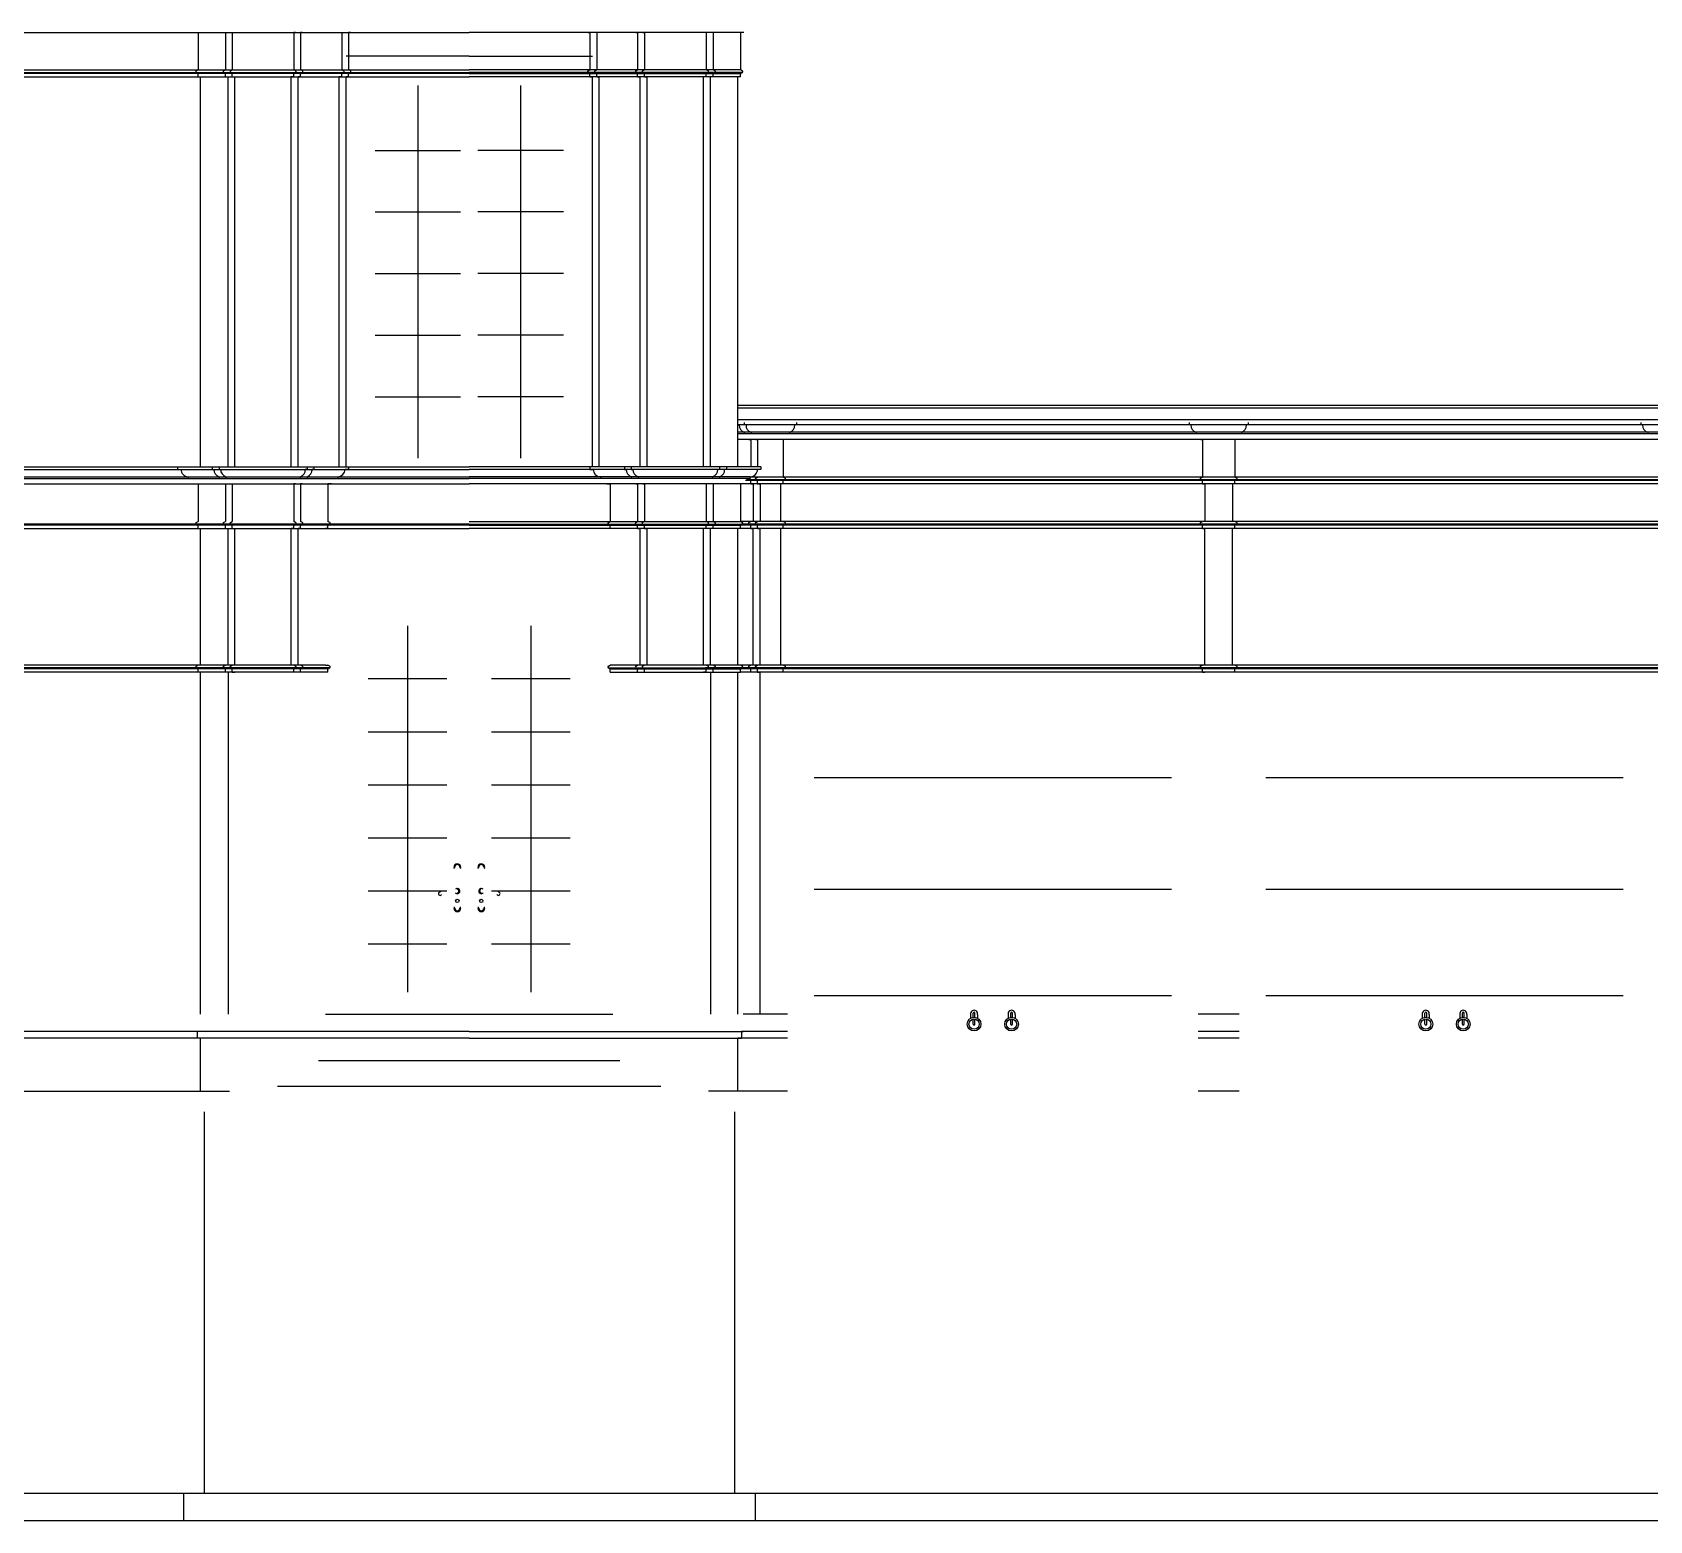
# Model space of a CAD drawing. Header units: metres. Extents: x 19367 to 20494, y -106 to 577.
# Drawn here: x 19774.4 to 20247, y -105.9 to 329.1 of the extents above; entities that cross this region are included whole.
import ezdxf

# ---------------------------------------------------------------- set-up
doc = ezdxf.new("R2010")
doc.units = ezdxf.units.M

msp = doc.modelspace()

# ---------------------------------------------------------------- linework, layer by layer
for p, q in [((19673.17, 329.06), (19822.84, 329.06)), ((19821.83, 329.06), (19822.84, 329.06)), ((19822.83, 329.06), (19902.08, 329.06)), ((19822.84, 329.06), (19822.84, 318.06)), ((19830.34, 329.06), (19830.84, 329.06)), ((19830.84, 329.06), (19830.84, 318.06)), ((19832.34, 329.06), (19832.84, 329.06)), ((19832.84, 329.06), (19832.84, 318.06)), ((19850.79, 329.06), (19850.79, 318.06)), ((19851.29, 329.06), (19850.79, 329.06)), ((19852.79, 329.06), (19852.79, 318.06)), ((19853.29, 329.06), (19852.79, 329.06)), ((19864.84, 329.06), (19864.84, 318.06)), ((19866.84, 329.06), (19866.84, 318.06)), ((19867.34, 329.06), (19866.84, 329.06)), ((19981.33, 329.06), (19902.08, 329.06)), ((19936.84, 329.06), (19937.34, 329.06)), ((19937.34, 329.06), (19937.34, 318.06)), ((19939.34, 329.06), (19939.34, 318.06)), ((19950.79, 329.06), (19951.29, 329.06)), ((19951.29, 329.06), (19951.29, 318.06)), ((19952.79, 329.06), (19953.29, 329.06)), ((19953.29, 329.06), (19953.29, 318.06)), ((19971.33, 329.06), (19971.33, 318.06)), ((19971.83, 329.06), (19971.33, 329.06)), ((19973.33, 329.06), (19973.33, 318.06)), ((19973.83, 329.06), (19973.33, 329.06)), ((19982.33, 329.06), (19981.33, 329.06)), ((19981.33, 329.06), (19981.33, 318.06)), ((19902.06, 322.06), (19866.08, 322.06)), ((19902.06, 322.06), (19938.08, 322.06)), ((19673.17, 318.06), (19822.83, 318.06)), ((19673.17, 317.31), (19822.41, 317.31)), ((19822.84, 317.06), (19673.17, 317.06)), ((19822.29, 317.78), (19822.83, 318.06)), ((19822.29, 317.78), (19822.84, 318.06)), ((19822.4, 317.31), (19902.08, 317.31)), ((19902.08, 317.06), (19822.65, 317.06)), ((19822.83, 318.06), (19902.08, 318.06)), ((19822.84, 316.06), (19822.84, 317.06)), ((19830.29, 317.78), (19830.84, 318.06)), ((19830.84, 317.06), (19830.65, 317.06)), ((19830.84, 316.06), (19830.84, 317.06)), ((19832.29, 317.78), (19832.84, 318.06)), ((19832.84, 317.06), (19832.65, 317.06)), ((19832.84, 316.06), (19832.84, 317.06)), ((19851.34, 317.78), (19850.79, 318.06)), ((19850.79, 317.06), (19850.98, 317.06)), ((19850.79, 316.06), (19850.79, 317.06)), ((19853.34, 317.78), (19852.79, 318.06)), ((19852.79, 317.06), (19852.98, 317.06)), ((19852.79, 316.06), (19852.79, 317.06)), ((19865.38, 317.78), (19864.84, 318.06)), ((19864.84, 317.06), (19865.02, 317.06)), ((19864.84, 316.06), (19864.84, 317.06)), ((19867.38, 317.78), (19866.84, 318.06)), ((19866.84, 317.06), (19867.02, 317.06)), ((19866.84, 316.06), (19866.84, 317.06)), ((19981.33, 318.06), (19902.08, 318.06)), ((19981.77, 317.31), (19902.08, 317.31)), ((19902.08, 317.06), (19981.52, 317.06)), ((19936.79, 317.78), (19937.34, 318.06)), ((19937.34, 317.06), (19937.15, 317.06)), ((19937.34, 316.06), (19937.34, 317.06)), ((19938.79, 317.78), (19939.34, 318.06)), ((19939.34, 317.06), (19939.15, 317.06)), ((19939.34, 316.06), (19939.34, 317.06)), ((19950.74, 317.78), (19951.29, 318.06)), ((19951.29, 317.06), (19951.1, 317.06)), ((19951.29, 316.06), (19951.29, 317.06)), ((19952.74, 317.78), (19953.29, 318.06)), ((19953.29, 317.06), (19953.1, 317.06)), ((19953.29, 316.06), (19953.29, 317.06)), ((19971.88, 317.78), (19971.33, 318.06)), ((19971.33, 317.06), (19971.52, 317.06)), ((19971.33, 316.06), (19971.33, 317.06)), ((19973.88, 317.78), (19973.33, 318.06)), ((19973.33, 317.06), (19973.52, 317.06)), ((19973.33, 316.06), (19973.33, 317.06)), ((19981.88, 317.78), (19981.33, 318.06)), ((19981.88, 317.78), (19981.33, 318.06)), ((19981.33, 316.06), (19981.33, 317.06)), ((19673.17, 316.06), (19902.08, 316.06)), ((19822.83, 316.06), (19902.08, 316.06)), ((19823.58, 202.06), (19823.58, 316.06)), ((19830.84, 316.06), (19831.59, 316.06)), ((19831.59, 202.06), (19831.59, 316.06)), ((19832.84, 316.06), (19833.59, 316.06)), ((19833.59, 202.06), (19833.59, 316.06)), ((19850.04, 202.06), (19850.04, 316.06)), ((19850.79, 316.06), (19850.04, 316.06)), ((19852.04, 202.06), (19852.04, 316.06)), ((19852.79, 316.06), (19852.04, 316.06)), ((19864.09, 202.06), (19864.09, 316.06)), ((19864.84, 316.06), (19864.09, 316.06)), ((19866.09, 202.06), (19866.09, 316.06)), ((19866.84, 316.06), (19866.09, 316.06)), ((19887.07, 313.56), (19887.07, 204.56)), ((19981.33, 316.06), (19902.08, 316.06)), ((19917.07, 313.56), (19917.07, 204.56)), ((19937.34, 316.06), (19938.09, 316.06)), ((19938.09, 202.06), (19938.09, 316.06)), ((19939.34, 316.06), (19940.09, 316.06)), ((19940.09, 202.06), (19940.09, 316.06)), ((19951.29, 316.06), (19952.04, 316.06)), ((19952.04, 202.06), (19952.04, 316.06)), ((19953.29, 316.06), (19954.04, 316.06)), ((19954.04, 202.06), (19954.04, 316.06)), ((19970.58, 202.06), (19970.58, 316.06)), ((19971.33, 316.06), (19970.58, 316.06)), ((19972.58, 202.06), (19972.58, 316.06)), ((19973.33, 316.06), (19972.58, 316.06)), ((19980.59, 202.06), (19980.58, 316.06)), ((19874.59, 294.56), (19899.56, 294.56)), ((19929.59, 294.56), (19904.56, 294.56)), ((19874.59, 276.56), (19899.56, 276.56)), ((19929.59, 276.56), (19904.56, 276.56)), ((19874.59, 258.56), (19899.56, 258.56)), ((19929.59, 258.56), (19904.56, 258.56)), ((19874.59, 240.56), (19899.56, 240.56)), ((19929.59, 240.56), (19904.56, 240.56)), ((19874.59, 222.56), (19899.56, 222.56)), ((19929.59, 222.56), (19904.56, 222.56)), ((19980.59, 220.06), (20431.08, 220.06)), ((19980.59, 219.31), (20435.09, 219.31)), ((19980.59, 215.92), (20431.08, 215.92)), ((20420.83, 214.31), (19980.59, 214.31)), ((19980.59, 214.31), (19980.96, 214.31)), ((19982.46, 215.06), (19982.46, 214.31)), ((19997.71, 215.06), (19997.71, 214.31)), ((20112.45, 215.06), (20112.45, 214.31)), ((20129.71, 215.06), (20129.71, 214.31)), ((20244.46, 215.06), (20244.46, 214.31)), ((20418.71, 212.18), (19980.59, 212.18)), ((20418.71, 211.68), (19980.59, 211.68)), ((20415.83, 210.06), (19980.59, 210.06)), ((19982.46, 212.18), (19982.46, 211.68)), ((19983.83, 210.06), (19984.33, 210.06)), ((19984.33, 210.06), (19984.33, 202.06)), ((19984.46, 212.18), (19984.46, 211.68)), ((19985.83, 210.06), (19986.33, 210.06)), ((19986.33, 210.06), (19986.33, 202.06)), ((19993.83, 210.06), (19993.83, 199.06)), ((19994.33, 210.06), (19993.83, 210.06)), ((19995.71, 212.18), (19995.71, 211.68)), ((20114.46, 212.18), (20114.46, 211.68)), ((20115.83, 210.06), (20116.33, 210.06)), ((20116.33, 210.06), (20116.33, 199.06)), ((20125.83, 210.06), (20125.83, 199.06)), ((20126.33, 210.06), (20125.83, 210.06)), ((20127.71, 212.18), (20127.71, 211.68)), ((20246.46, 212.18), (20246.46, 211.68)), ((19387.51, 201.31), (19902.08, 201.31)), ((19389.64, 199.18), (19902.08, 199.18)), ((19389.71, 198.68), (19902.08, 198.68)), ((19714.25, 202.06), (19902.08, 202.06)), ((19816.84, 202.06), (19816.84, 201.31)), ((19819.96, 199.18), (19819.96, 198.68)), ((19826.96, 202.06), (19826.96, 201.31)), ((19826.96, 201.31), (19827.46, 201.31)), ((19828.96, 202.06), (19828.96, 201.31)), ((19828.96, 201.31), (19829.46, 201.31)), ((19828.96, 199.18), (19828.96, 198.68)), ((19830.96, 199.18), (19830.96, 198.68)), ((19852.67, 199.18), (19852.67, 198.68)), ((19854.67, 201.31), (19854.17, 201.31)), ((19854.67, 202.06), (19854.67, 201.31)), ((19854.67, 199.18), (19854.67, 198.68)), ((19856.67, 201.31), (19856.17, 201.31)), ((19856.67, 202.06), (19856.67, 201.31)), ((19863.67, 199.18), (19863.67, 198.68)), ((19866.79, 201.31), (19865.79, 201.31)), ((19866.79, 202.06), (19866.79, 201.31)), ((19987.33, 202.06), (19902.08, 202.06)), ((19987.33, 201.31), (19902.08, 201.31)), ((19984.21, 199.18), (19902.08, 199.18)), ((19984.17, 198.68), (19902.08, 198.68)), ((19937.29, 202.06), (19937.29, 201.31)), ((19937.29, 201.31), (19938.29, 201.31)), ((19940.42, 199.18), (19940.42, 198.68)), ((19947.42, 202.06), (19947.42, 201.31)), ((19947.42, 201.31), (19947.92, 201.31)), ((19949.42, 202.06), (19949.42, 201.31)), ((19949.42, 201.31), (19949.92, 201.31)), ((19949.42, 199.18), (19949.42, 198.68)), ((19951.42, 199.18), (19951.42, 198.68)), ((19973.21, 199.18), (19973.21, 198.68)), ((19975.21, 201.31), (19974.71, 201.31)), ((19975.21, 202.06), (19975.21, 201.31)), ((19975.21, 199.18), (19975.21, 198.68)), ((19977.21, 201.31), (19976.71, 201.31)), ((19977.21, 202.06), (19977.21, 201.31)), ((19984.21, 199.18), (19984.21, 198.68)), ((20415.83, 199.06), (19984.21, 199.06)), ((19984.21, 198.99), (19984.33, 199.06)), ((19984.33, 199.19), (19984.33, 199.06)), ((19985.79, 198.78), (19986.33, 199.06)), ((19987.33, 202.06), (19987.33, 201.31)), ((19994.38, 198.78), (19993.83, 199.06)), ((20115.78, 198.78), (20116.33, 199.06)), ((20126.38, 198.78), (20125.83, 199.06)), ((19496, 197.06), (19902.08, 197.06)), ((19821.84, 197.06), (19822.84, 197.06)), ((19822.84, 197.06), (19822.84, 186.06)), ((19830.34, 197.06), (19830.84, 197.06)), ((19830.84, 197.06), (19830.84, 186.06)), ((19832.34, 197.06), (19832.84, 197.06)), ((19832.84, 197.06), (19832.84, 186.06)), ((19850.79, 197.06), (19850.79, 186.06)), ((19851.29, 197.06), (19850.79, 197.06)), ((19852.79, 197.06), (19852.79, 186.06)), ((19853.29, 197.06), (19852.79, 197.06)), ((19860.79, 197.06), (19860.79, 186.06)), ((19861.79, 197.06), (19860.79, 197.06)), ((19981.33, 197.06), (19902.08, 197.06)), ((19942.29, 197.06), (19943.29, 197.06)), ((19943.29, 197.06), (19943.29, 186.06)), ((19950.79, 197.06), (19951.29, 197.06)), ((19951.29, 197.06), (19951.29, 186.06)), ((19952.79, 197.06), (19953.29, 197.06)), ((19953.29, 197.06), (19953.29, 186.06)), ((19971.33, 197.06), (19971.33, 186.06)), ((19971.83, 197.06), (19971.33, 197.06)), ((19973.33, 197.06), (19973.33, 186.06)), ((19973.83, 197.06), (19973.33, 197.06)), ((19981.33, 197.06), (19981.33, 186.06)), ((19982.33, 197.06), (19981.33, 197.06)), ((20415.08, 197.06), (19981.34, 197.06)), ((20415.83, 198.06), (19982.8, 198.06)), ((20416.27, 198.31), (19983.07, 198.31)), ((19984.33, 198.06), (19984.15, 198.06)), ((19984.33, 197.06), (19984.33, 198.06)), ((19984.33, 197.06), (19985.08, 197.06)), ((19985.08, 197.06), (19985.08, 186.06)), ((19986.33, 197.06), (19986.33, 198.06)), ((19986.33, 197.06), (19987.08, 197.06)), ((19987.08, 197.06), (19987.08, 186.06)), ((19993.83, 197.06), (19993.08, 197.06)), ((19993.08, 197.06), (19993.08, 186.06)), ((19993.83, 197.06), (19993.83, 198.06)), ((20116.33, 197.06), (20116.33, 198.06)), ((20116.33, 197.06), (20117.08, 197.06)), ((20117.08, 197.06), (20117.08, 186.06)), ((20125.83, 197.06), (20125.08, 197.06)), ((20125.08, 197.06), (20125.08, 186.06)), ((20125.83, 197.06), (20125.83, 198.06)), ((19902.08, 185.06), (19392.32, 185.06)), ((19902.08, 185.31), (19392.51, 185.31)), ((19822.29, 185.78), (19822.84, 186.06)), ((19822.84, 184.06), (19822.84, 185.06)), ((19830.29, 185.78), (19830.84, 186.06)), ((19830.84, 185.06), (19830.65, 185.06)), ((19830.84, 184.06), (19830.84, 185.06)), ((19832.29, 185.78), (19832.84, 186.06)), ((19832.84, 185.06), (19832.65, 185.06)), ((19832.84, 184.06), (19832.84, 185.06)), ((19851.34, 185.78), (19850.79, 186.06)), ((19850.79, 185.06), (19850.98, 185.06)), ((19850.79, 184.06), (19850.79, 185.06)), ((19853.34, 185.78), (19852.79, 186.06)), ((19852.79, 185.06), (19852.98, 185.06)), ((19852.79, 184.06), (19852.79, 185.06)), ((19861.34, 185.78), (19860.79, 186.06)), ((19860.79, 185.06), (19860.98, 185.06)), ((19860.79, 184.06), (19860.79, 185.06)), ((19902.08, 186.06), (19981.33, 186.06)), ((19902.08, 185.31), (19981.77, 185.31)), ((19902.08, 185.06), (19981.52, 185.06)), ((19942.74, 185.78), (19943.29, 186.06)), ((19943.29, 185.06), (19943.1, 185.06)), ((19943.29, 184.06), (19943.29, 185.06)), ((19950.74, 185.78), (19951.29, 186.06)), ((19951.29, 185.06), (19951.1, 185.06)), ((19951.29, 184.06), (19951.29, 185.06)), ((19952.74, 185.78), (19953.29, 186.06)), ((19953.29, 185.06), (19953.1, 185.06)), ((19953.29, 184.06), (19953.29, 185.06)), ((19971.88, 185.78), (19971.33, 186.06)), ((19971.33, 185.06), (19971.52, 185.06)), ((19971.33, 184.06), (19971.33, 185.06)), ((19973.88, 185.78), (19973.33, 186.06)), ((19973.33, 185.06), (19973.52, 185.06)), ((19973.33, 184.06), (19973.33, 185.06)), ((19981.88, 185.78), (19981.33, 186.06)), ((19981.33, 184.06), (19981.33, 185.06)), ((20415.83, 186.06), (19981.34, 186.06)), ((20416.02, 185.06), (19981.34, 185.06)), ((20416.27, 185.31), (19981.77, 185.31)), ((19983.79, 185.78), (19984.33, 186.06)), ((19984.33, 185.06), (19984.15, 185.06)), ((19984.33, 184.06), (19984.33, 185.06)), ((19985.79, 185.78), (19986.33, 186.06)), ((19986.33, 184.06), (19986.33, 185.06)), ((19994.38, 185.78), (19993.83, 186.06)), ((19993.83, 184.06), (19993.83, 185.06)), ((20115.78, 185.78), (20116.33, 186.06)), ((20116.33, 184.06), (20116.33, 185.06)), ((20126.38, 185.78), (20125.83, 186.06)), ((20125.83, 184.06), (20125.83, 185.06)), ((19513.25, 184.06), (19902.08, 184.06)), ((19823.59, 144.06), (19823.59, 184.06)), ((19830.84, 184.06), (19831.59, 184.06)), ((19831.59, 144.06), (19831.59, 184.06)), ((19832.84, 184.06), (19833.59, 184.06)), ((19833.59, 144.06), (19833.59, 184.06)), ((19850.04, 144.06), (19850.04, 184.06)), ((19850.79, 184.06), (19850.04, 184.06)), ((19852.04, 144.06), (19852.04, 184.06)), ((19852.79, 184.06), (19852.04, 184.06)), ((19860.79, 184.06), (19860.04, 184.06)), ((19981.33, 184.06), (19902.08, 184.06)), ((19951.29, 184.06), (19952.04, 184.06)), ((19952.04, 144.06), (19952.04, 184.06)), ((19953.29, 184.06), (19954.04, 184.06)), ((19954.04, 144.06), (19954.04, 184.06)), ((19970.58, 144.06), (19970.58, 184.06)), ((19971.33, 184.06), (19970.58, 184.06)), ((19972.58, 144.06), (19972.58, 184.06)), ((19973.33, 184.06), (19972.58, 184.06)), ((19980.58, 144.06), (19980.58, 184.06)), ((20415.09, 184.06), (19981.34, 184.06)), ((19984.33, 184.06), (19985.08, 184.06)), ((19985.08, 144.06), (19985.08, 184.06)), ((19986.33, 184.06), (19987.08, 184.06)), ((19987.08, 144.06), (19987.08, 184.06)), ((19993.83, 184.06), (19993.08, 184.06)), ((19993.09, 144.06), (19993.09, 184.06)), ((20116.33, 184.06), (20117.08, 184.06)), ((20117.08, 144.06), (20117.08, 184.06)), ((20125.83, 184.06), (20125.08, 184.06)), ((20125.09, 144.06), (20125.09, 184.06)), ((19884.06, 155.56), (19884.06, 48.56)), ((19920.07, 155.56), (19920.07, 48.56)), ((19822.42, 143.31), (19512.09, 143.31, 0.09)), ((19822.84, 143.06), (19512.5, 143.06)), ((19822.84, 142.06), (19513.25, 142.06)), ((19860.04, 144.06), (19720.25, 144.06)), ((19822.29, 143.78), (19822.84, 144.06)), ((19861.25, 143.31), (19822.42, 143.31)), ((19822.84, 143.06), (19822.65, 143.06)), ((19860.98, 143.06), (19822.84, 143.06)), ((19822.84, 142.06), (19822.84, 143.06)), ((19860.79, 142.06), (19822.84, 142.06)), ((19823.59, 42.06), (19823.59, 142.06)), ((19830.29, 143.78), (19830.84, 144.06)), ((19830.84, 143.06), (19830.65, 143.06)), ((19830.84, 142.06), (19830.84, 143.06)), ((19831.59, 142.06), (19831.59, 42.06)), ((19832.29, 143.78), (19832.84, 144.06)), ((19832.84, 143.06), (19832.65, 143.06)), ((19832.84, 142.06), (19832.84, 143.06)), ((19832.84, 142.06), (19833.59, 142.06)), ((19850.79, 142.06), (19850.04, 142.06)), ((19851.34, 143.78), (19850.79, 144.06)), ((19850.79, 143.06), (19850.98, 143.06)), ((19850.79, 142.06), (19850.79, 143.06)), ((19853.34, 143.78), (19852.79, 144.06)), ((19852.79, 143.06), (19852.98, 143.06)), ((19852.79, 142.06), (19852.79, 143.06)), ((19860.04, 144.06), (19860.79, 144.06)), ((19860.79, 142.06), (19860.04, 142.06)), ((19861.34, 143.78), (19860.79, 144.06)), ((19860.79, 143.06), (19860.98, 143.06)), ((19860.79, 142.06), (19860.79, 143.06)), ((19942.74, 143.78), (19943.29, 144.06)), ((19942.85, 143.31), (19981.75, 143.31)), ((19943.1, 143.06), (19981.33, 143.06)), ((19943.29, 143.06), (19943.1, 143.06)), ((19944.04, 144.06), (19943.29, 144.06)), ((19943.29, 142.06), (19943.29, 143.06)), ((19943.29, 142.06), (19981.33, 142.06)), ((19943.29, 142.06), (19944.04, 142.06)), ((20415.09, 144.06), (19944.04, 144.06)), ((19950.74, 143.78), (19951.29, 144.06)), ((19951.29, 143.06), (19951.1, 143.06)), ((19951.29, 142.06), (19951.29, 143.06)), ((19952.04, 142.06), (19962.54, 142.06)), ((19952.74, 143.78), (19953.29, 144.06)), ((19953.29, 143.06), (19953.1, 143.06)), ((19953.29, 142.06), (19953.29, 143.06)), ((19953.29, 142.06), (19954.04, 142.06)), ((19971.33, 142.06), (19970.58, 142.06)), ((20416.27, 143.31), (19971.15, 143.31)), ((19971.88, 143.78), (19971.33, 144.06)), ((19971.33, 143.06), (19971.52, 143.06)), ((19971.33, 142.06), (19971.33, 143.06)), ((19972.58, 142.06), (19972.58, 42.06)), ((19973.88, 143.78), (19973.33, 144.06)), ((19973.33, 143.06), (19973.52, 143.06)), ((19973.33, 142.06), (19973.33, 143.06)), ((19980.58, 42.06), (19980.58, 142.06)), ((19981.88, 143.78), (19981.33, 144.06)), ((19981.33, 143.06), (19981.52, 143.06)), ((19981.33, 142.06), (19981.33, 143.06)), ((20416.02, 143.06), (19981.34, 143.06)), ((20415.09, 142.06), (19981.34, 142.06)), ((19983.79, 143.78), (19984.33, 144.06)), ((19984.33, 143.06), (19984.15, 143.06)), ((19984.33, 142.06), (19984.33, 143.06)), ((19985.79, 143.78), (19986.33, 144.06)), ((19986.33, 142.06), (19986.33, 143.06)), ((19986.33, 142.06), (19987.08, 142.06)), ((19987.08, 42.06), (19987.08, 142.06)), ((19993.84, 142.06), (19993.09, 142.06)), ((19994.38, 143.78), (19993.84, 144.06)), ((19993.84, 142.06), (19993.84, 143.06)), ((20115.79, 143.78), (20116.33, 144.06)), ((20116.33, 142.06), (20116.33, 143.06)), ((20116.33, 142.06), (20117.08, 142.06)), ((20125.84, 142.06), (20125.09, 142.06)), ((20126.38, 143.78), (20125.84, 144.06)), ((20125.84, 142.06), (20125.84, 143.06)), ((19895.54, 140.06), (19872.59, 140.06)), ((19931.54, 140.06), (19908.59, 140.06)), ((19895.54, 124.56), (19872.59, 124.56)), ((19931.54, 124.56), (19908.59, 124.56)), ((19895.54, 109.06), (19872.59, 109.06)), ((19931.54, 109.06), (19908.59, 109.06)), ((20107.34, 111.16), (20002.84, 111.16)), ((20239.33, 111.16), (20134.84, 111.16)), ((19895.54, 93.56), (19872.59, 93.56)), ((19931.54, 93.56), (19908.59, 93.56)), ((19895.54, 78.06), (19872.59, 78.06)), ((19931.54, 78.06), (19908.59, 78.06)), ((20107.34, 78.53), (20002.84, 78.53)), ((20239.33, 78.53), (20134.84, 78.53)), ((19895.54, 62.56), (19872.59, 62.56)), ((19931.54, 62.56), (19908.59, 62.56)), ((20107.34, 47.42), (20002.84, 47.42)), ((20239.33, 47.42), (20134.84, 47.42)), ((19860.04, 42.06), (19944.04, 42.06)), ((19995.09, 42.06), (19982.08, 42.06)), ((20048.59, 42.02), (20048.59, 40.9)), ((20049.37, 41.17), (20049.37, 42.39)), ((20049.37, 39.18), (20049.37, 40.66)), ((20049.87, 41.17), (20049.87, 42.39)), ((20049.87, 39.18), (20049.87, 40.66)), ((20050.61, 41.99), (20050.61, 40.92)), ((20059.56, 41.99), (20059.56, 40.92)), ((20060.3, 41.17), (20060.3, 42.39)), ((20060.3, 39.18), (20060.3, 40.66)), ((20060.8, 41.17), (20060.8, 42.39)), ((20060.8, 39.18), (20060.8, 40.66)), ((20061.58, 42.02), (20061.58, 40.9)), ((20127.09, 42.06), (20115.08, 42.06)), ((20180.59, 42.02), (20180.59, 40.9)), ((20181.37, 41.17), (20181.37, 42.39)), ((20181.37, 39.18), (20181.37, 40.66)), ((20181.87, 41.17), (20181.87, 42.39)), ((20181.87, 39.18), (20181.87, 40.66)), ((20182.61, 41.99), (20182.61, 40.92)), ((20191.56, 41.99), (20191.56, 40.92)), ((20192.3, 41.17), (20192.3, 42.39)), ((20192.3, 39.18), (20192.3, 40.66)), ((20192.8, 41.17), (20192.8, 42.39)), ((20192.8, 39.18), (20192.8, 40.66)), ((20193.58, 42.02), (20193.58, 40.9)), ((19902.08, 37.06), (19511.75, 37.06)), ((19902.08, 35.06), (19719.96, 35.06)), ((19822.55, 37.06), (19822.55, 35.06)), ((19823.58, 19.56), (19823.58, 35.06)), ((19902.08, 37.06), (19982.08, 37.06)), ((19902.08, 35.06), (19981.62, 35.06)), ((19980.59, 19.56), (19980.59, 35.06)), ((19995.09, 35.06), (19980.59, 35.06)), ((19981.62, 37.06), (19981.62, 35.06)), ((19995.09, 37.06), (19981.62, 37.06)), ((20127.09, 37.06), (20115.08, 37.06)), ((20127.09, 35.06), (20115.08, 35.06)), ((19858.04, 28.56), (19946.04, 28.56)), ((19721, 19.56), (19832.04, 19.56)), ((19846.04, 21.06), (19958.04, 21.06)), ((19980.59, 19.56), (19972.04, 19.56)), ((19995.09, 19.56), (19979.59, 19.56)), ((20127.09, 19.56), (20115.08, 19.56)), ((19824.58, 13.56), (19824.58, -97.94)), ((19979.59, 13.56), (19979.59, -97.94)), ((19367.28, -97.94, -24.5), (20494.08, -97.94, -2.31)), ((19818.58, -97.94), (19818.58, -105.94)), ((19985.59, -97.94), (19985.59, -105.94)), ((19367.28, -105.94, -24.5), (20494.08, -105.94, -2.31))]:
    msp.add_line(p, q)
for centre, radius in [((19898.59, 75.2), 0.5), ((19905.59, 75.2), 0.5), ((20049.62, 39.18, -6.38), 2), ((20049.62, 39.18, -6.38), 1.5), ((20060.55, 39.18, -6.38), 2), ((20060.55, 39.18, -6.38), 1.5), ((20181.62, 39.18, -6.38), 2), ((20181.62, 39.18, -6.38), 1.5), ((20192.55, 39.18, -6.38), 2), ((20192.55, 39.18, -6.38), 1.5)]:
    msp.add_circle(centre, radius)
for centre, radius, start, end in [((19822.4, 317.56, 0.41), 0.25, 116.013, 269.9999), ((19822.4, 317.06, 0.41), 0.25, 359.9999, 89.9999), ((19830.4, 317.56, 2.31), 0.25, 116.0131, 270), ((19830.4, 317.06, 2.31), 0.25, 0, 90), ((19832.4, 317.56, 2.31), 0.25, 116.0131, 270), ((19832.4, 317.06, 2.31), 0.25, 0, 90), ((19851.23, 317.06, 6.38), 0.25, 90, 180), ((19851.23, 317.56, 6.38), 0.25, 270, 63.9869), ((19853.23, 317.06, 6.38), 0.25, 90, 180), ((19853.23, 317.56, 6.38), 0.25, 270, 63.9869), ((19865.27, 317.06, 6.96), 0.25, 90, 180), ((19865.27, 317.56, 6.96), 0.25, 270, 63.9869), ((19867.27, 317.06, 6.96), 0.25, 90, 180), ((19867.27, 317.56, 6.96), 0.25, 270, 63.9869), ((19936.9, 317.56, 2.18), 0.25, 116.0131, 270), ((19936.9, 317.06, 2.18), 0.25, 0, 90), ((19938.9, 317.56, 2.18), 0.25, 116.0131, 270), ((19938.9, 317.06, 2.18), 0.25, 0, 90), ((19950.85, 317.56, 2.18), 0.25, 116.0131, 270), ((19950.85, 317.06, 2.18), 0.25, 0, 90), ((19952.85, 317.56, 2.18), 0.25, 116.0131, 270), ((19952.85, 317.06, 2.18), 0.25, 0, 90), ((19971.77, 317.06, 2.31), 0.25, 90, 180), ((19971.77, 317.56, 2.31), 0.25, 270, 63.9869), ((19973.77, 317.06, 2.31), 0.25, 90, 180), ((19973.77, 317.56, 2.31), 0.25, 270, 63.9869), ((19981.77, 317.06, 0.41), 0.25, 90.0001, 180.0001), ((19981.77, 317.56, 0.41), 0.25, 270.0001, 63.987), ((19983.02, 214.17, -0.53), 2.07, 176.2446, 254.2842), ((19985.02, 214.17, -0.53), 2.07, 176.2446, 254.2842), ((19995.15, 214.17, -2.88), 2.07, 285.7158, 3.7554), ((20115.02, 214.17, -2.88), 2.07, 176.2446, 254.2842), ((20127.15, 214.17, -2.88), 2.07, 285.7158, 3.7554), ((20247.02, 214.17, -2.88), 2.07, 176.2446, 254.2842), ((19819.96, 201.31, 0.34), 2.12, 179.9999, 270), ((19829.52, 201.17, 2.18), 2.07, 176.2446, 254.2842), ((19831.52, 201.17, 2.18), 2.07, 176.2446, 254.2842), ((19852.11, 201.17, 1.09), 2.07, 285.7158, 3.7554), ((19854.11, 201.17, 1.09), 2.07, 285.7158, 3.7554), ((19863.67, 201.31, 0.34), 2.12, 270, 0), ((19940.42, 201.31, 0.34), 2.12, 180, 270), ((19949.98, 201.17, 2.18), 2.07, 176.2446, 254.2842), ((19951.98, 201.17, 2.18), 2.07, 176.2446, 254.2842), ((19972.65, 201.17, 2.18), 2.07, 285.7158, 3.7554), ((19974.65, 201.17, 2.18), 2.07, 285.7158, 3.7554), ((19983.9, 198.56, 0.56), 0.25, 169.7787, 270), ((19984.21, 201.31, 0.34), 2.12, 270, 0.0001), ((19985.9, 198.56, 0.56), 0.25, 116.0131, 270), ((19994.27, 198.56, -2.88), 0.25, 270, 63.9869), ((20115.89, 198.56, -2.88), 0.25, 116.0131, 270), ((20126.27, 198.56, -2.88), 0.25, 270, 63.9869), ((19983.9, 198.06, 0.56), 0.25, 0, 90), ((19985.9, 198.06, 0.56), 0.25, 0, 90), ((19994.27, 198.06, -2.88), 0.25, 90, 180), ((20115.89, 198.06, -2.88), 0.25, 0, 90), ((20126.27, 198.06, -2.88), 0.25, 90, 180), ((19822.4, 185.56, 0.34), 0.25, 116.013, 269.9999), ((19822.4, 185.06, 0.34), 0.25, 359.9999, 89.9999), ((19830.4, 185.56, 2.18), 0.25, 116.0131, 270), ((19830.4, 185.06, 2.18), 0.25, 0, 90), ((19832.4, 185.56, 2.18), 0.25, 116.0131, 270), ((19832.4, 185.06, 2.18), 0.25, 0, 90), ((19851.23, 185.06, 1.09), 0.25, 90, 180), ((19851.23, 185.56, 1.09), 0.25, 270, 63.9869), ((19853.23, 185.06, 1.09), 0.25, 90, 180), ((19853.23, 185.56, 1.09), 0.25, 270, 63.9869), ((19861.23, 185.06, 0.34), 0.25, 90, 180), ((19861.23, 185.56, 0.34), 0.25, 270, 63.9869), ((19942.85, 185.56, 0.34), 0.25, 116.0131, 270), ((19942.85, 185.06, 0.34), 0.25, 0, 90), ((19950.85, 185.56, 2.18), 0.25, 116.0131, 270), ((19950.85, 185.06, 2.18), 0.25, 0, 90), ((19952.85, 185.56, 2.18), 0.25, 116.0131, 270), ((19952.85, 185.06, 2.18), 0.25, 0, 90), ((19971.77, 185.06, 2.18), 0.25, 90, 180), ((19971.77, 185.56, 2.18), 0.25, 270, 63.9869), ((19973.77, 185.06, 2.18), 0.25, 90, 180), ((19973.77, 185.56, 2.18), 0.25, 270, 63.9869), ((19981.77, 185.06, 0.34), 0.25, 90.0001, 180.0001), ((19981.77, 185.56, 0.34), 0.25, 270.0001, 63.987), ((19983.9, 185.56, 1.1), 0.25, 116.0131, 270), ((19983.9, 185.06, 1.1), 0.25, 0, 90), ((19985.9, 185.56, 1.1), 0.25, 116.0131, 270), ((19985.9, 185.06, 1.1), 0.25, 0, 90), ((19994.27, 185.06, -2.52), 0.25, 90, 180), ((19994.27, 185.56, -2.52), 0.25, 270, 63.9869), ((20115.89, 185.56, -2.52), 0.25, 116.0131, 270), ((20115.89, 185.06, -2.52), 0.25, 0, 90), ((20126.27, 185.06, -2.52), 0.25, 90, 180), ((20126.27, 185.56, -2.52), 0.25, 270, 63.9869), ((19822.4, 143.56, 0.75), 0.25, 116.013, 269.9999), ((19822.4, 143.06, 0.75), 0.25, 359.9999, 89.9999), ((19830.4, 143.56), 0.25, 116.0131, 270), ((19830.4, 143.06, -0.34), 0.25, 0, 90), ((19832.4, 143.56, -0.34), 0.25, 116.0131, 270), ((19832.4, 143.06, -0.34), 0.25, 0, 90), ((19851.23, 143.06, -1.43), 0.25, 90, 180), ((19851.23, 143.56, -1.43), 0.25, 270, 63.9869), ((19853.23, 143.06, -1.43), 0.25, 90, 180), ((19853.23, 143.56, -1.43), 0.25, 270, 63.9869), ((19861.23, 143.06, 0.75), 0.25, 90, 180), ((19861.23, 143.56, 0.75), 0.25, 270, 63.9869), ((19942.85, 143.56, 0.75), 0.25, 116.0131, 270), ((19942.85, 143.06, 0.75), 0.25, 0, 90), ((19950.85, 143.56, -0.34), 0.25, 116.0131, 270), ((19950.85, 143.06, -0.34), 0.25, 0, 90), ((19952.85, 143.56, -0.34), 0.25, 116.0131, 270), ((19952.85, 143.06, -0.34), 0.25, 0, 90), ((19971.77, 143.06, -0.34), 0.25, 90, 180), ((19971.77, 143.56, -0.34), 0.25, 270, 63.9869), ((19973.77, 143.06, -0.34), 0.25, 90, 180), ((19973.77, 143.56, -0.34), 0.25, 270, 63.9869), ((19981.77, 143.06, 0.75), 0.25, 90.0001, 180.0001), ((19981.77, 143.56, 0.75), 0.25, 270.0001, 63.987), ((19983.9, 143.56, -0.34), 0.25, 116.0131, 270), ((19983.9, 143.06, -0.34), 0.25, 0, 90), ((19985.9, 143.56, -0.34), 0.25, 116.0131, 270), ((19985.9, 143.06, -0.34), 0.25, 0, 90), ((19994.27, 143.06, -0.34), 0.25, 90, 180), ((19994.27, 143.56, -0.34), 0.25, 270, 63.9869), ((20115.9, 143.56, -0.34), 0.25, 116.0131, 270), ((20115.9, 143.06, -0.34), 0.25, 0, 90), ((20126.27, 143.06, -0.34), 0.25, 90, 180), ((20126.27, 143.56, -0.34), 0.25, 270, 63.9869), ((19898.59, 85.06), 1, 0, 180), ((19898.59, 85.06), 0.75, 0, 180), ((19905.59, 85.06), 1, 0, 180), ((19905.59, 85.06), 0.75, 0, 180), ((19897.59, 85.06), 0.25, 270, 0), ((19899.59, 85.06), 0.25, 180, 270), ((19904.59, 85.06), 0.25, 270, 0), ((19906.59, 85.06), 0.25, 180, 270), ((19893.59, 77.31), 0.5, 67.6165, 332.0349), ((19898.59, 78.06), 0.75, 219.0554, 133.2812), ((19898.59, 78.06), 0.5, 263.6717, 79.879), ((19905.59, 78.06), 0.75, 46.7188, 320.9446), ((19905.59, 78.06), 0.5, 100.121, 276.3283), ((19910.59, 77.31), 0.5, 207.9651, 112.3835), ((19897.59, 73.06), 0.25, 0, 90), ((19898.59, 73.06), 1, 180, 0), ((19898.59, 73.06), 0.75, 180, 0), ((19899.59, 73.06), 0.25, 90, 180), ((19904.59, 73.06), 0.25, 0, 90), ((19905.59, 73.06), 1, 180, 0), ((19905.59, 73.06), 0.75, 180, 0), ((19906.59, 73.06), 0.25, 90, 180), ((20049.61, 42.19, -6.38), 1.03, 348.6402, 189.6376), ((20049.62, 42.39, -6.38), 0.25, 0, 180), ((20060.56, 42.19, -6.38), 1.03, 350.3624, 191.3598), ((20060.55, 42.39, -6.38), 0.25, 0, 180), ((20181.61, 42.19, -6.38), 1.03, 348.6402, 189.6376), ((20181.62, 42.39, -6.38), 0.25, 0, 180), ((20192.56, 42.19, -6.38), 1.03, 350.3624, 191.3598), ((20192.55, 42.39, -6.38), 0.25, 0, 180), ((20049.62, 39.18, -6.38), 0.25, 180, 0), ((20060.55, 39.18, -6.38), 0.25, 180, 0), ((20181.62, 39.18, -6.38), 0.25, 180, 0), ((20192.55, 39.18, -6.38), 0.25, 180, 0)]:
    msp.add_arc(centre, radius, start, end)

doc.saveas('drawing.dxf')
